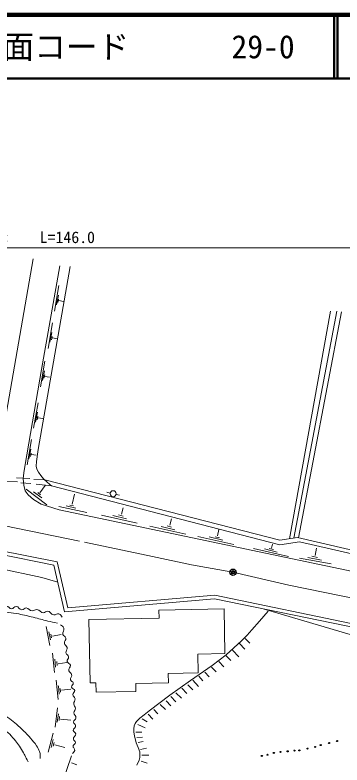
# Model space of a CAD drawing. Units: millimetres, scale not verified. Extents: x 40000 to 680000, y 20000 to 380000.
# Drawn here: x 127355 to 178970, y 261689 to 380000 of the extents above; entities that cross this region are included whole.
import ezdxf
from ezdxf.enums import TextEntityAlignment as Align

# ---------------------------------------------------------------- set-up
doc = ezdxf.new("R2010")
doc.units = ezdxf.units.MM
doc.header["$LTSCALE"] = 1000
doc.header["$PDMODE"] = 32
doc.header["$PDSIZE"] = 500
doc.linetypes.add('CHAIN', pattern=[18.5, 12, -1.5, 3.5, -1.5])
for name, color, linetype, lineweight in [('M-BGD', 7, 'Continuous', 13), ('M-BMK', 2, 'CHAIN', 13), ('M-BMK-SRVR', 3, 'Continuous', 25), ('M-STR-HTXT', 7, 'Continuous', 13), ('M-TTL', 2, 'Continuous', 140), ('M-TTL-LINE', 7, 'Continuous', 50)]:
    doc.layers.add(name, color=color, linetype=linetype, lineweight=lineweight)
doc.layers.add('M-TTL-TXT', color=7, linetype='Continuous')
doc.styles.add('ＭＳ ゴシック', font='')
doc.styles.get('ＭＳ ゴシック').set_extended_font_data('MS Gothic')

msp = doc.modelspace()

# ---------------------------------------------------------------- linework, layer by layer
at = {"layer": 'M-BGD'}
for p, q in [((124723, 310074), (130213, 341558)), ((136052, 340346), (131018, 311437)), ((131515, 324074), (134409, 340438)), ((133602, 333303), (134289, 337313)), ((133885, 334263), (134197, 335821)), ((134135, 334637), (134247, 335191)), ((134290, 334942), (135026, 334830)), ((170669, 297385), (177143, 333292)), ((171359, 297486), (178134, 333275)), ((172089, 297538), (178902, 333191)), ((132571, 327415), (133258, 331425)), ((132855, 328374), (133166, 329932)), ((133104, 328748), (133216, 329303)), ((133260, 329054), (133995, 328942)), ((131394, 321358), (132081, 325368)), ((128951, 309076), (131515, 324074)), ((131677, 322318), (131989, 323876)), ((131926, 322692), (132039, 323246)), ((132082, 322997), (132817, 322885)), ((130300, 314818), (130987, 318828)), ((130584, 315778), (130895, 317335)), ((130833, 316151), (130945, 316706)), ((130989, 316457), (131724, 316345)), ((129270, 309014), (129957, 313023)), ((129553, 309973), (129865, 311531)), ((131018, 311437), (130737, 309558)), ((129802, 310347), (129915, 310902)), ((129958, 310653), (130693, 310540)), ((128741, 307800), (128951, 309076)), ((130737, 309558), (130723, 308829)), ((130723, 308829), (130826, 308367)), ((128657, 306833), (128741, 307800)), ((130826, 308367), (131088, 307909)), ((131088, 307909), (131434, 307367)), ((127756, 306374), (126017, 306486)), ((127613, 307014), (129677, 306875)), ((128741, 305823), (128657, 306833)), ((130350, 306719), (132039, 306663)), ((131434, 307367), (131845, 306834)), ((131845, 306834), (132387, 306357)), ((169139, 297161), (132039, 306663)), ((129838, 306107), (128275, 306191)), ((128937, 304954), (128741, 305823)), ((133120, 305746), (130721, 305981)), ((131256, 304597), (132135, 305803)), ((132387, 306357), (132864, 305937)), ((132864, 305937), (133120, 305746)), ((169181, 296427), (133120, 305746)), ((129456, 304281), (128937, 304954)), ((129106, 305177), (132396, 302756)), ((130283, 303566), (129456, 304281)), ((131583, 303821), (130284, 304765)), ((130938, 304653), (131396, 304298)), ((136353, 302845), (136758, 304434)), ((142386, 304590), (141866, 304714)), ((143835, 304245), (143314, 304369)), ((131503, 302851), (130283, 303566)), ((134310, 301967), (131503, 302851)), ((134298, 302445), (138687, 301506)), ((212997, 285388), (134310, 301967)), ((135448, 302557), (136948, 302207)), ((136029, 302696), (136584, 302553)), ((144147, 301235), (144428, 302245)), ((140993, 301116), (146650, 299833)), ((142788, 301067), (144947, 300506)), ((143699, 301137), (144414, 300927)), ((151802, 299501), (152083, 300510)), ((102394, 299460), (133483, 293210)), ((102442, 300022), (133987, 293744)), ((148648, 299381), (154305, 298099)), ((150442, 299332), (152601, 298771)), ((151354, 299402), (152069, 299192)), ((159338, 297839), (159553, 298823)), ((156223, 297748), (161880, 296465)), ((157990, 297671), (160156, 297142)), ((158929, 297707), (159636, 297546)), ((171947, 297572), (169139, 297161)), ((217269, 287064), (171947, 297572)), ((165016, 295823), (170525, 294589)), ((167455, 295861), (168175, 295664)), ((167819, 295917), (167975, 296515)), ((172272, 296900), (169181, 296427)), ((217797, 286416), (172272, 296900)), ((174726, 294734), (174950, 295884)), ((113621, 295038), (131585, 291284)), ((166740, 295767), (168745, 295276)), ((174202, 294622), (175081, 294445)), ((133987, 293744), (135690, 286457)), ((172268, 294337), (177273, 293412)), ((173593, 294442), (175717, 293987)), ((133483, 293210), (135151, 285867)), ((131585, 291284), (134092, 290527)), ((135151, 285867), (158838, 287911)), ((135690, 286457), (158873, 288458)), ((158838, 287911), (189636, 281552)), ((158873, 288458), (210780, 277680)), ((188517, 279835), (166544, 286320)), ((150059, 286095), (160345, 286308)), ((150059, 286095), (150085, 284866)), ((160345, 286308), (160491, 279258)), ((165927, 284360), (167301, 285977)), ((139035, 284637), (150085, 284866)), ((139035, 284637), (139243, 274636)), ((164735, 283013), (165927, 284360)), ((132872, 280550), (132269, 283557)), ((163999, 282165), (164735, 283013)), ((132942, 281418), (132704, 282693)), ((133136, 281729), (133029, 282341)), ((133293, 282005), (134625, 282300)), ((163109, 281276), (163999, 282165)), ((163665, 281662), (164419, 280914)), ((160698, 279074), (163109, 281276)), ((162805, 280864), (163609, 279979)), ((133616, 276260), (133291, 279309)), ((156203, 279169), (160491, 279258)), ((161681, 279805), (162709, 278749)), ((133766, 277118), (133645, 278409)), ((156203, 279169), (156264, 276217)), ((158455, 277406), (160698, 279074)), ((160690, 278908), (161447, 278179)), ((133987, 277409), (133936, 278029)), ((134169, 277670), (135522, 277842)), ((155062, 275009), (158455, 277406)), ((158363, 277132), (159092, 276375)), ((159512, 278010), (160335, 277150)), ((151537, 276119), (156264, 276217)), ((151537, 276119), (151567, 274674)), ((156362, 275686), (157007, 274957)), ((157325, 276359), (157979, 275574)), ((134180, 272008), (133859, 275059)), ((139243, 274636), (140128, 274654)), ((140128, 274654), (140159, 273167)), ((146421, 274568), (151567, 274674)), ((146421, 274568), (146447, 273297)), ((151795, 272695), (155062, 275009)), ((155409, 275051), (156297, 274070)), ((134331, 272866), (134212, 274158)), ((134552, 273157), (134503, 273777)), ((134693, 273511), (136171, 273644)), ((153699, 273798), (154474, 272967)), ((154643, 274359), (155409, 273527)), ((140159, 273167), (146447, 273297)), ((148519, 270257), (151795, 272695)), ((151942, 272518), (152755, 271677)), ((152755, 273051), (153624, 272210)), ((150268, 271247), (151100, 270424)), ((151194, 271817), (151932, 271023)), ((133697, 267661), (134057, 270707)), ((134033, 268465), (134203, 269751)), ((147731, 269624), (148519, 270257)), ((149250, 270462), (149923, 269742)), ((134313, 268700), (134402, 269315)), ((134549, 268913), (136186, 268753)), ((146317, 268250), (146541, 268574)), ((146541, 268574), (147064, 269082)), ((147064, 269082), (147731, 269624)), ((148231, 268499), (147446, 268994)), ((148352, 269705), (149128, 268929)), ((146111, 267378), (146180, 267883)), ((146180, 267883), (146317, 268250)), ((146735, 268088), (147876, 267564)), ((132614, 263716), (133371, 266689)), ((146117, 266867), (146111, 267378)), ((146211, 266294), (146117, 266867)), ((146501, 265210), (146211, 266294)), ((146436, 266845), (147371, 266891)), ((133054, 264469), (133390, 265721)), ((133362, 264665), (133530, 265263)), ((146806, 264456), (146501, 265210)), ((146595, 266013), (147483, 266088)), ((146801, 265228), (147605, 265377)), ((133624, 264846), (135225, 264472)), ((147036, 263789), (146806, 264456)), ((147165, 264115), (148128, 264340)), ((136288, 263116), (132249, 251639)), ((146962, 262463), (147055, 262879)), ((147074, 263303), (147036, 263789)), ((147055, 262879), (147074, 263303)), ((147380, 263246), (148455, 263256)), ((136280, 262040), (137113, 261735)), ((146583, 261643), (146962, 262463)), ((147288, 262316), (148233, 261994))]:
    msp.add_line(p, q, dxfattribs=at)
msp.add_circle((142850, 304479), 477, dxfattribs=at)
at = {"layer": 'M-BGD', "lineweight": 25}
for centre in [(176934, 265155), (178196, 265470), (169275, 263756), (170387, 263846), (171466, 263958), (172237, 263986), (173541, 264280), (174719, 264547), (175602, 264827), (166317, 263111), (167214, 263308), (168209, 263588)]:
    msp.add_circle(centre, 83.5, dxfattribs=at)
at = {"layer": 'M-BGD'}
for points, knots in [([(131347, 262739), (131352, 263203), (131355, 263398), (131233, 263794), (131113, 264185), (130965, 264375), (130747, 264720), (130424, 265229), (130186, 265477), (129793, 265935), (129199, 266629), (128836, 266995), (128162, 267612), (127331, 268374), (126818, 268751), (125891, 269393), (124913, 270072), (124321, 270391), (123269, 270949), (122129, 271555), (121456, 271828), (120269, 272337), (118856, 272944), (118042, 273232), (116610, 273795), (115363, 274286), (114677, 274596), (113413, 275043), (111354, 275771), (110209, 276217), (108100, 276784), (106710, 277157), (105904, 277250), (104504, 277583), (103242, 277883), (102537, 278058), (101284, 278389), (99955, 278740), (99210, 278938), (97896, 279342), (96835, 279669), (96253, 279891), (95204, 280254), (94045, 280654), (93386, 280854), (92246, 281305), (91349, 281660), (90836, 281842), (89978, 282283), (89408, 282576), (89116, 282792), (88576, 283138), (87786, 283646), (87348, 283937), (86585, 284484), (85494, 285268), (84949, 285798), (83851, 286573), (83184, 287045), (82792, 287282), (82113, 287737), (81215, 288339), (80708, 288671), (79814, 289279), (78681, 290050), (78060, 290501), (76926, 291270), (75945, 291935), (75390, 292299), (74402, 292952), (73577, 293498), (73124, 293817), (72285, 294340), (71539, 294805), (71119, 295063), (70350, 295490), (69290, 296078), (68660, 296340), (67602, 296934), (66837, 297363), (66414, 297615), (65682, 298098), (64972, 298565), (64578, 298833), (63901, 299345), (63308, 299794), (62987, 300061), (62415, 300537), (62356, 300586), (62304, 300630), (62255, 300670)], [0, 0, 0, 0, 1, 1, 1, 2, 2, 2, 3, 3, 3, 4, 4, 4, 5, 5, 5, 6, 6, 6, 7, 7, 7, 8, 8, 8, 9, 9, 9, 10, 10, 10, 11, 11, 11, 12, 12, 12, 13, 13, 13, 14, 14, 14, 15, 15, 15, 16, 16, 16, 17, 17, 17, 18, 18, 18, 19, 19, 19, 20, 20, 20, 21, 21, 21, 22, 22, 22, 23, 23, 23, 24, 24, 24, 25, 25, 25, 26, 26, 26, 27, 27, 27, 28, 28, 28, 29, 29, 29, 30, 30, 30, 30]), ([(129436, 262164), (128982, 263099), (128843, 263383), (128385, 264119), (127909, 264884), (127641, 265322), (127039, 265991), (126303, 266809), (125805, 267195), (124915, 267842), (123913, 268569), (123279, 268871), (122202, 269482), (121406, 269934), (120944, 270157), (120141, 270597), (118928, 271261), (118278, 271687), (117050, 272321), (116132, 272794), (115626, 273080), (114673, 273478), (113561, 273943), (112921, 274166), (111771, 274529), (110614, 274895), (109939, 275004), (108764, 275307), (107302, 275685), (106477, 275877), (105021, 276275), (103521, 276684), (102675, 276899), (101193, 277368), (99727, 277832), (98905, 278096), (97471, 278651), (96311, 279100), (95708, 279464), (94548, 279913), (93346, 280378), (92622, 280504), (91435, 281006), (90370, 281458), (89781, 281741), (88785, 282331), (87823, 282902), (87367, 283350), (86451, 283993), (85078, 284956), (84296, 285476), (82918, 286432), (81265, 287579), (80345, 288230), (78691, 289376), (77453, 290234), (76787, 290756), (75516, 291563), (74720, 292069), (74255, 292321), (73434, 292783), (72274, 293435), (71595, 293750), (70447, 294423), (69838, 294781), (69546, 295061), (68933, 295412), (67837, 296041), (67194, 296341), (66073, 296926), (65262, 297349), (64815, 297600), (63991, 297999), (63303, 298332), (62910, 298505), (62204, 298798), (62142, 298823), (62083, 298848), (62028, 298870)], [0, 0, 0, 0, 1, 1, 1, 2, 2, 2, 3, 3, 3, 4, 4, 4, 5, 5, 5, 6, 6, 6, 7, 7, 7, 8, 8, 8, 9, 9, 9, 10, 10, 10, 11, 11, 11, 12, 12, 12, 13, 13, 13, 14, 14, 14, 15, 15, 15, 16, 16, 16, 17, 17, 17, 18, 18, 18, 19, 19, 19, 20, 20, 20, 21, 21, 21, 22, 22, 22, 23, 23, 23, 24, 24, 24, 25, 25, 25, 26, 26, 26, 26]), ([(108835, 279502), (108758, 279753), (108632, 280101), (108872, 280296), (109059, 280449), (109292, 280229), (109489, 280371), (109647, 280484), (109541, 280713), (109704, 280820), (109912, 280956), (110110, 280696), (110340, 280792), (110569, 280888), (110529, 281166), (110751, 281278), (110947, 281376), (111126, 281162), (111312, 281278), (111546, 281423), (111426, 281743), (111657, 281894), (111883, 282042), (112135, 281729), (112349, 281894), (112576, 282071), (112366, 282436), (112601, 282586), (112788, 282705), (112988, 282329), (113172, 282455), (113407, 282617), (113219, 282958), (113433, 283156), (113600, 283310), (113825, 283058), (114013, 283184), (114299, 283377), (114233, 283722), (114527, 283904), (114714, 284020), (114898, 283737), (115088, 283848), (115382, 284020), (115291, 284390), (115583, 284568), (115833, 284719), (116074, 284466), (116331, 284605), (116555, 284726), (116467, 285033), (116695, 285147), (116930, 285265), (117135, 285017), (117368, 285138), (117670, 285294), (117603, 285674), (117910, 285820), (118142, 285930), (118314, 285611), (118555, 285698), (118868, 285812), (118838, 286200), (119153, 286306), (119464, 286410), (119681, 286073), (119985, 286194), (120206, 286282), (120162, 286574), (120387, 286652), (120647, 286742), (120797, 286366), (121060, 286446), (121322, 286526), (121287, 286891), (121555, 286942), (121867, 287000), (121960, 286533), (122275, 286568), (122544, 286598), (122595, 286904), (122864, 286932), (123233, 286971), (123362, 286536), (123733, 286549), (124080, 286562), (124201, 286936), (124546, 286904), (124889, 286873), (124960, 286471), (125303, 286456), (125609, 286442), (125717, 286765), (126023, 286764), (126374, 286763), (126467, 286326), (126818, 286343), (127123, 286359), (127214, 286672), (127519, 286689), (127933, 286713), (128039, 286172), (128453, 286185), (128736, 286193), (128843, 286442), (129126, 286456), (129531, 286475), (129656, 286009), (130061, 286007), (130368, 286005), (130511, 286223), (130818, 286222), (131273, 286221), (131411, 285668), (131865, 285708), (132117, 285730), (132210, 285948), (132463, 285960), (132923, 285983), (133015, 285406), (133472, 285353), (133795, 285315), (133979, 285638), (134286, 285530), (134563, 285433), (134678, 285235), (134809, 284988)], [0, 0, 0, 0, 1, 1, 1, 2, 2, 2, 3, 3, 3, 4, 4, 4, 5, 5, 5, 6, 6, 6, 7, 7, 7, 8, 8, 8, 9, 9, 9, 10, 10, 10, 11, 11, 11, 12, 12, 12, 13, 13, 13, 14, 14, 14, 15, 15, 15, 16, 16, 16, 17, 17, 17, 18, 18, 18, 19, 19, 19, 20, 20, 20, 21, 21, 21, 22, 22, 22, 23, 23, 23, 24, 24, 24, 25, 25, 25, 26, 26, 26, 27, 27, 27, 28, 28, 28, 29, 29, 29, 30, 30, 30, 31, 31, 31, 32, 32, 32, 33, 33, 33, 34, 34, 34, 35, 35, 35, 36, 36, 36, 37, 37, 37, 38, 38, 38, 39, 39, 39, 40, 40, 40, 41, 41, 41, 42, 42, 42, 42]), ([(110650, 279480), (111316, 280024), (111500, 280166), (112056, 280591), (112954, 281278), (113490, 281617), (114411, 282273), (115404, 282981), (115886, 283496), (116956, 284082), (117895, 284596), (118473, 284787), (119479, 285154), (120170, 285406), (120565, 285545), (121288, 285680), (122646, 285934), (123439, 285902), (124821, 285869), (126052, 285840), (126741, 285723), (127954, 285512), (128851, 285356), (129340, 285199), (130225, 284986), (131132, 284768), (131632, 284615), (132539, 284397), (133137, 284253), (133329, 284208), (134074, 284040)], [0, 0, 0, 0, 1, 1, 1, 2, 2, 2, 3, 3, 3, 4, 4, 4, 5, 5, 5, 6, 6, 6, 7, 7, 7, 8, 8, 8, 9, 9, 9, 10, 10, 10, 10]), ([(134562, 283823), (134791, 283667), (134924, 283545), (135038, 283291), (135201, 282929), (134789, 282653), (134926, 282281), (135025, 282015), (135311, 281993), (135389, 281720), (135482, 281394), (135099, 281213), (135165, 280879), (135223, 280580), (135521, 280519), (135585, 280220), (135657, 279886), (135333, 279700), (135403, 279365), (135463, 279075), (135777, 279027), (135823, 278734), (135870, 278438), (135516, 278297), (135585, 278005), (135654, 277715), (136012, 277719), (136090, 277430), (136183, 277087), (135769, 276895), (135856, 276551), (135927, 276275), (136216, 276244), (136300, 275972), (136400, 275648), (136030, 275445), (136129, 275120), (136200, 274884), (136490, 274882), (136538, 274640), (136593, 274372), (136226, 274262), (136273, 273992), (136322, 273702), (136726, 273724), (136777, 273435), (136824, 273169), (136463, 273087), (136468, 272818), (136474, 272512), (136808, 272435), (136847, 272131), (136889, 271799), (136591, 271637), (136623, 271304), (136649, 271030), (136889, 270933), (136903, 270659), (136919, 270353), (136642, 270222), (136651, 269916), (136660, 269574), (137003, 269443), (136973, 269103), (136947, 268804), (136569, 268743), (136581, 268444), (136590, 268190), (136901, 268149), (136931, 267897), (136971, 267569), (136492, 267465), (136553, 267140), (136600, 266886), (136890, 266860), (136945, 266607), (137022, 266256), (136504, 266119), (136571, 265765), (136614, 265538), (136855, 265501), (136903, 265275), (136970, 264962), (136455, 264866), (136516, 264552), (136548, 264385), (136715, 264358), (136763, 264196), (136844, 263917), (136634, 263726), (136455, 263518)], [0, 0, 0, 0, 1, 1, 1, 2, 2, 2, 3, 3, 3, 4, 4, 4, 5, 5, 5, 6, 6, 6, 7, 7, 7, 8, 8, 8, 9, 9, 9, 10, 10, 10, 11, 11, 11, 12, 12, 12, 13, 13, 13, 14, 14, 14, 15, 15, 15, 16, 16, 16, 17, 17, 17, 18, 18, 18, 19, 19, 19, 20, 20, 20, 21, 21, 21, 22, 22, 22, 23, 23, 23, 24, 24, 24, 25, 25, 25, 26, 26, 26, 27, 27, 27, 28, 28, 28, 29, 29, 29, 30, 30, 30, 30])]:
    msp.add_open_spline(points, degree=3, knots=knots, dxfattribs=at)
at = {"layer": 'M-BMK'}
for p, q in [((125766, 299392), (138321, 296837)), ((138321, 296837), (149081, 294576)), ((149081, 294576), (155195, 293285)), ((155195, 293285), (161752, 292096)), ((161752, 292096), (170563, 290061)), ((170563, 290061), (183216, 287489))]:
    msp.add_line(p, q, dxfattribs=at)
at = {"layer": 'M-BMK-SRVR'}
msp.add_circle((161752, 292096), 500, dxfattribs=at)
msp.add_point((161752, 292096), dxfattribs=at)
at = {"layer": 'M-STR-HTXT'}
msp.add_line((67637, 343248), (208932, 343248), dxfattribs=at)
at = {"layer": 'M-TTL'}
msp.add_line((680000, 380000), (40000, 380000), dxfattribs=at)
at = {"layer": 'M-TTL-LINE'}
for p, q in [((177750, 380000), (177750, 370000)), ((178250, 380000), (178250, 370000)), ((40000, 370000), (680000, 370000))]:
    msp.add_line(p, q, dxfattribs=at)

# ---------------------------------------------------------------- texts
at = {"layer": 'M-STR-HTXT', "style": 'ＭＳ ゴシック'}
msp.add_text('側溝\u3000\u3000L=146.0', height=1833, dxfattribs=at).set_placement((121251, 343471), align=Align.BOTTOM_LEFT)
at = {"layer": 'M-TTL-TXT', "style": 'ＭＳ ゴシック'}
for s, p in [('図面コード', (120380, 375000)), ('29-0', (161521, 375000))]:
    msp.add_text(s, height=3666, dxfattribs=at).set_placement(p, align=Align.MIDDLE_LEFT)

doc.saveas('drawing.dxf')
